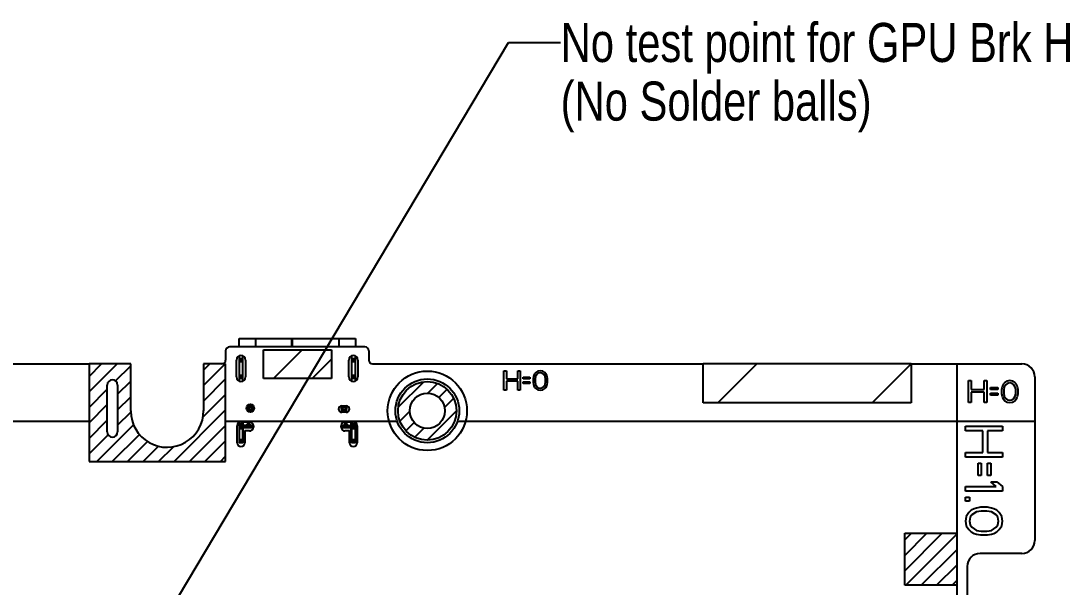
# Model space of a CAD drawing. Header units: millimetres. Extents: x 0 to 420, y 0 to 297.
# Drawn here: x 259.6 to 339.6, y 193.3 to 236.8 of the extents above; entities that cross this region are included whole.
import ezdxf

# ---------------------------------------------------------------- set-up
doc = ezdxf.new("R2010")
doc.units = ezdxf.units.MM
doc.header["$LTSCALE"] = 23.1
doc.layers.get('0').update_dxf_attribs({"linetype": 'CONTINUOUS'})
doc.layers.add('ASSEM_MEM', color=7, linetype='CONTINUOUS')
doc.layers.add('DETAIL', color=7, linetype='CONTINUOUS')
doc.styles.get("Standard").update_dxf_attribs({"font": 'txt', "width": 0.8})
doc.dimstyles.get("Standard").update_dxf_attribs({"dimtxt": 3, "dimasz": 2.1, "dimexe": 2, "dimexo": 1, "dimtad": 1, "dimzin": 0, "dimdsep": 46, "dimtxsty": 'STANDARD', "dimblk": '_FILLED', "dimblk1": '_FILLED', "dimblk2": '_FILLED', "dimcen": 0.09, "dimazin": 0, "dimtol": 1, "dimtp": 0.01, "dimtm": 0.01, "dimtfac": 1, "dimtofl": 0, "dimtmove": 0, "dimatfit": 3, "dimldrblk": '_FILLED', "dimfxl": 1, "dimtolj": 1, "dimtzin": 0, "dimarcsym": 0})

# ---------------------------------------------------------------- blocks, each defined once
blk = doc.blocks.new('_FILLED')
at = {"color": 0, "linetype": 'BYBLOCK'}
blk.add_solid([(0, 0), (-1, 0.167), (-1, -0.167)], dxfattribs=at)

msp = doc.modelspace()

# ---------------------------------------------------------------- linework, layer by layer
at = {"layer": 'ASSEM_MEM', "color": 7, "linetype": 'CONTINUOUS'}
for p, q in [((276.342, 211.746), (276.342, 212.396)), ((276.342, 212.396), (285.282, 212.396)), ((280.412, 211.746), (280.412, 212.396)), ((280.412, 212.196), (280.432, 212.196)), ((280.412, 212.146), (280.432, 212.146)), ((280.432, 212.396), (280.432, 211.746)), ((285.282, 212.396), (285.282, 211.746)), ((275.312, 211.446), (275.312, 210.746)), ((286.012, 211.746), (275.612, 211.746)), ((280.432, 211.971), (280.412, 211.971)), ((286.312, 211.446), (286.312, 210.746)), ((276.142, 209.446), (276.142, 210.746)), ((276.342, 211.053), (276.342, 209.14)), ((276.342, 210.846), (276.642, 210.846)), ((276.642, 209.14), (276.642, 211.053)), ((276.842, 210.746), (276.842, 209.446)), ((284.782, 209.446), (284.782, 210.746)), ((284.982, 211.053), (284.982, 209.14)), ((284.982, 210.846), (285.282, 210.846)), ((285.282, 209.14), (285.282, 211.053)), ((285.482, 210.746), (285.482, 209.446)), ((258.362, 210.446), (264.812, 210.446)), ((286.612, 210.446), (312.012, 210.446)), ((328.012, 210.446), (336.512, 210.446)), ((276.642, 209.346), (276.342, 209.346)), ((285.282, 209.346), (284.982, 209.346)), ((337.512, 209.446), (337.512, 196.896)), ((273.612, 206.866), (273.612, 206.846)), ((277.062, 207.306), (277.361, 207.306)), ((277.305, 206.771), (277.118, 206.771)), ((284.718, 206.771), (284.105, 206.771)), ((284.225, 207.171), (284.599, 207.171)), ((284.237, 207.231), (284.587, 207.231)), ((284.587, 206.731), (284.237, 206.731)), ((276.342, 205.95), (276.342, 204.396)), ((276.492, 205.996), (277.142, 205.996)), ((276.642, 204.396), (276.642, 205.996)), ((276.662, 204.466), (276.662, 205.996)), ((276.662, 205.971), (276.709, 205.971)), ((277.437, 205.721), (276.662, 205.721)), ((276.709, 205.971), (276.709, 205.996)), ((276.862, 205.571), (276.862, 205.721)), ((276.902, 205.731), (276.902, 205.721)), ((276.987, 205.731), (276.902, 205.731)), ((276.912, 205.731), (276.912, 205.721)), ((276.987, 205.931), (276.987, 205.731)), ((277.147, 205.931), (276.987, 205.931)), ((277.147, 205.731), (277.147, 205.931)), ((277.252, 205.731), (277.147, 205.731)), ((277.212, 205.571), (277.212, 205.721)), ((277.242, 205.571), (277.242, 205.731)), ((277.252, 205.721), (277.252, 205.731)), ((284.187, 205.721), (284.962, 205.721)), ((284.372, 205.731), (284.372, 205.721)), ((284.477, 205.731), (284.372, 205.731)), ((284.382, 205.571), (284.382, 205.731)), ((284.412, 205.571), (284.412, 205.721)), ((284.477, 205.931), (284.477, 205.731)), ((284.637, 205.931), (284.477, 205.931)), ((284.482, 205.996), (285.132, 205.996)), ((284.637, 205.731), (284.637, 205.931)), ((284.722, 205.731), (284.637, 205.731)), ((284.712, 205.721), (284.712, 205.731)), ((284.722, 205.721), (284.722, 205.731)), ((284.762, 205.571), (284.762, 205.721)), ((284.914, 205.996), (284.914, 205.971)), ((284.962, 205.971), (284.914, 205.971)), ((284.962, 204.466), (284.962, 205.996)), ((284.982, 205.996), (284.982, 204.396)), ((285.282, 204.396), (285.282, 205.95)), ((276.192, 204.396), (276.192, 205.696)), ((276.342, 205.696), (276.642, 205.696)), ((276.642, 205.226), (276.66, 205.226)), ((276.642, 205.216), (276.792, 205.216)), ((276.642, 205.066), (276.662, 205.066)), ((276.662, 205.571), (277.437, 205.571)), ((276.792, 205.246), (276.662, 205.246)), ((276.709, 204.466), (276.709, 205.216)), ((276.792, 205.296), (276.792, 204.396)), ((277.142, 205.296), (276.792, 205.296)), ((276.902, 205.571), (276.902, 205.561)), ((276.902, 205.561), (277.252, 205.561)), ((277.084, 205.701), (277.012, 205.701)), ((277.012, 205.591), (277.062, 205.591)), ((277.062, 205.591), (277.066, 205.701)), ((277.062, 205.591), (277.068, 205.591)), ((277.068, 205.591), (277.066, 205.701)), ((277.068, 205.591), (277.084, 205.591)), ((277.164, 205.705), (277.164, 205.587)), ((277.222, 205.571), (277.222, 205.561)), ((277.252, 205.561), (277.252, 205.571)), ((277.442, 205.696), (277.442, 205.596)), ((284.182, 205.596), (284.182, 205.696)), ((284.187, 205.571), (284.962, 205.571)), ((284.372, 205.571), (284.372, 205.561)), ((284.372, 205.561), (284.722, 205.561)), ((284.402, 205.561), (284.402, 205.571)), ((284.46, 205.587), (284.46, 205.705)), ((284.832, 205.296), (284.482, 205.296)), ((284.555, 205.701), (284.54, 205.701)), ((284.54, 205.591), (284.612, 205.591)), ((284.562, 205.701), (284.555, 205.701)), ((284.558, 205.591), (284.555, 205.701)), ((284.562, 205.701), (284.558, 205.591)), ((284.612, 205.701), (284.562, 205.701)), ((284.722, 205.561), (284.722, 205.571)), ((284.832, 204.396), (284.832, 205.296)), ((284.962, 205.246), (284.832, 205.246)), ((284.982, 205.216), (284.832, 205.216)), ((284.914, 204.466), (284.914, 205.216)), ((284.982, 205.066), (284.962, 205.066)), ((284.963, 205.226), (284.982, 205.226)), ((284.982, 205.696), (285.282, 205.696)), ((285.432, 205.696), (285.432, 204.396)), ((276.642, 204.396), (276.342, 204.396)), ((276.642, 204.466), (276.792, 204.466)), ((284.832, 204.466), (284.982, 204.466)), ((285.282, 204.396), (284.982, 204.396)), ((336.512, 195.896), (333.312, 195.896)), ((332.312, 194.896), (332.312, 188.296))]:
    msp.add_line(p, q, dxfattribs=at)
at = {"layer": 'ASSEM_MEM', "color": 9, "linetype": 'CONTINUOUS'}
for p, q in [((277.597, 212.396), (277.597, 211.746)), ((284.027, 211.746), (284.027, 212.396)), ((276.642, 210.83), (276.342, 210.83)), ((276.342, 210.738), (276.642, 210.738)), ((276.642, 210.603), (276.342, 210.603)), ((285.282, 210.83), (284.982, 210.83)), ((284.982, 210.738), (285.282, 210.738)), ((285.282, 210.603), (284.982, 210.603)), ((276.342, 209.589), (276.642, 209.589)), ((276.642, 209.455), (276.342, 209.455)), ((276.342, 209.362), (276.642, 209.362)), ((284.982, 209.589), (285.282, 209.589)), ((285.282, 209.455), (284.982, 209.455)), ((284.982, 209.362), (285.282, 209.362)), ((276.342, 205.846), (276.642, 205.846)), ((276.762, 205.721), (276.762, 205.571)), ((276.987, 205.771), (277.147, 205.771)), ((277.24, 205.571), (277.24, 205.721)), ((277.312, 205.721), (277.312, 205.571)), ((277.392, 205.571), (277.392, 205.721)), ((284.232, 205.721), (284.232, 205.571)), ((284.312, 205.571), (284.312, 205.721)), ((284.383, 205.721), (284.383, 205.571)), ((284.477, 205.771), (284.637, 205.771)), ((284.862, 205.571), (284.862, 205.721)), ((284.982, 205.846), (285.282, 205.846)), ((276.642, 205.68), (276.342, 205.68)), ((276.342, 205.588), (276.642, 205.588)), ((276.642, 205.453), (276.342, 205.453)), ((277.012, 205.701), (277.012, 205.591)), ((277.084, 205.591), (277.084, 205.701)), ((284.54, 205.701), (284.54, 205.591)), ((284.612, 205.591), (284.612, 205.701)), ((285.282, 205.68), (284.982, 205.68)), ((284.982, 205.588), (285.282, 205.588)), ((285.282, 205.453), (284.982, 205.453)), ((276.342, 204.639), (276.642, 204.639)), ((276.642, 204.505), (276.342, 204.505)), ((276.342, 204.412), (276.642, 204.412)), ((284.982, 204.639), (285.282, 204.639)), ((285.282, 204.505), (284.982, 204.505)), ((284.982, 204.412), (285.282, 204.412))]:
    msp.add_line(p, q, dxfattribs=at)
at = {"layer": 'ASSEM_MEM', "color": 4, "linetype": 'CONTINUOUS'}
for p, q in [((278.222, 209.326), (278.222, 211.536)), ((278.222, 211.536), (283.442, 211.536)), ((283.442, 211.536), (283.442, 209.326)), ((264.812, 210.446), (264.812, 202.946)), ((268.012, 210.446), (264.812, 210.446)), ((268.012, 206.826), (268.012, 210.446)), ((273.612, 210.446), (273.612, 206.866)), ((275.312, 210.446), (273.612, 210.446)), ((275.312, 202.946), (275.312, 210.446)), ((296.703, 208.425), (296.703, 209.915)), ((296.703, 209.915), (296.889, 209.915)), ((296.889, 209.915), (296.889, 209.313)), ((297.759, 209.313), (297.759, 209.915)), ((297.759, 209.915), (297.945, 209.915)), ((297.945, 209.915), (297.945, 208.425)), ((299.155, 209.789), (299.062, 209.693)), ((299.311, 209.884), (299.155, 209.789)), ((299.342, 209.725), (299.249, 209.662)), ((299.497, 209.915), (299.311, 209.884)), ((299.497, 209.757), (299.342, 209.725)), ((299.683, 209.884), (299.497, 209.915)), ((299.652, 209.725), (299.497, 209.757)), ((299.745, 209.662), (299.652, 209.725)), ((299.838, 209.789), (299.683, 209.884)), ((299.932, 209.693), (299.838, 209.789)), ((312.012, 207.446), (312.012, 210.446)), ((328.012, 210.446), (312.012, 210.446)), ((328.012, 210.446), (328.012, 207.446)), ((331.512, 210.446), (331.512, 126.446)), ((283.442, 209.326), (278.222, 209.326)), ((296.889, 209.313), (297.759, 209.313)), ((296.889, 209.123), (296.889, 208.425)), ((297.759, 209.123), (296.889, 209.123)), ((297.759, 208.425), (297.759, 209.123)), ((298.193, 209.313), (298.193, 209.44)), ((298.193, 209.44), (298.69, 209.44)), ((298.69, 209.313), (298.193, 209.313)), ((298.193, 208.933), (298.193, 209.059)), ((298.193, 209.059), (298.69, 209.059)), ((298.69, 208.933), (298.193, 208.933)), ((298.69, 209.44), (298.69, 209.313)), ((298.69, 209.059), (298.69, 208.933)), ((298.969, 209.471), (298.938, 209.313)), ((298.938, 209.313), (298.938, 209.028)), ((298.938, 209.028), (298.969, 208.869)), ((299, 209.567), (298.969, 209.471)), ((299.062, 209.693), (299, 209.567)), ((299.124, 209.471), (299.093, 209.281)), ((299.093, 209.281), (299.093, 209.059)), ((299.093, 209.059), (299.124, 208.869)), ((299.249, 209.662), (299.124, 209.471)), ((299.869, 209.471), (299.745, 209.662)), ((299.9, 209.281), (299.869, 209.471)), ((299.869, 208.869), (299.9, 209.059)), ((299.9, 209.059), (299.9, 209.281)), ((299.994, 209.567), (299.932, 209.693)), ((300.025, 209.471), (299.994, 209.567)), ((300.056, 209.313), (300.025, 209.471)), ((300.025, 208.869), (300.056, 209.028)), ((300.056, 209.028), (300.056, 209.313)), ((332.418, 209.166), (332.629, 209.166)), ((332.418, 207.476), (332.418, 209.166)), ((332.629, 209.166), (332.629, 208.483)), ((333.615, 209.166), (333.827, 209.166)), ((333.615, 208.483), (333.615, 209.166)), ((333.827, 209.166), (333.827, 207.476)), ((335.094, 208.914), (335.024, 208.771)), ((335.2, 209.022), (335.094, 208.914)), ((335.376, 209.13), (335.2, 209.022)), ((335.411, 208.95), (335.305, 208.878)), ((335.587, 209.166), (335.376, 209.13)), ((335.587, 208.986), (335.411, 208.95)), ((335.798, 209.13), (335.587, 209.166)), ((335.763, 208.95), (335.587, 208.986)), ((335.869, 208.878), (335.763, 208.95)), ((335.974, 209.022), (335.798, 209.13)), ((336.08, 208.914), (335.974, 209.022)), ((336.15, 208.771), (336.08, 208.914)), ((266.212, 205.226), (266.212, 208.826)), ((267.012, 208.826), (267.012, 205.226)), ((296.889, 208.425), (296.703, 208.425)), ((297.945, 208.425), (297.759, 208.425)), ((298.969, 208.869), (299, 208.774)), ((299, 208.774), (299.062, 208.647)), ((299.062, 208.647), (299.155, 208.552)), ((299.124, 208.869), (299.249, 208.679)), ((299.155, 208.552), (299.311, 208.457)), ((299.249, 208.679), (299.342, 208.616)), ((299.311, 208.457), (299.497, 208.425)), ((299.342, 208.616), (299.497, 208.584)), ((299.497, 208.584), (299.652, 208.616)), ((299.497, 208.425), (299.683, 208.457)), ((299.652, 208.616), (299.745, 208.679)), ((299.683, 208.457), (299.838, 208.552)), ((299.745, 208.679), (299.869, 208.869)), ((299.838, 208.552), (299.932, 208.647)), ((299.932, 208.647), (299.994, 208.774)), ((299.994, 208.774), (300.025, 208.869)), ((332.629, 208.483), (333.615, 208.483)), ((333.615, 208.267), (332.629, 208.267)), ((332.629, 208.267), (332.629, 207.476)), ((333.615, 207.476), (333.615, 208.267)), ((334.108, 208.627), (334.672, 208.627)), ((334.108, 208.483), (334.108, 208.627)), ((334.672, 208.483), (334.108, 208.483)), ((334.108, 208.195), (334.672, 208.195)), ((334.108, 208.051), (334.108, 208.195)), ((334.672, 208.627), (334.672, 208.483)), ((334.672, 208.195), (334.672, 208.051)), ((334.988, 208.663), (334.953, 208.483)), ((334.953, 208.483), (334.953, 208.159)), ((334.953, 208.159), (334.988, 207.979)), ((335.024, 208.771), (334.988, 208.663)), ((335.164, 208.663), (335.129, 208.447)), ((335.129, 208.447), (335.129, 208.195)), ((335.129, 208.195), (335.164, 207.979)), ((335.305, 208.878), (335.164, 208.663)), ((336.009, 208.663), (335.869, 208.878)), ((336.045, 208.447), (336.009, 208.663)), ((336.009, 207.979), (336.045, 208.195)), ((336.045, 208.195), (336.045, 208.447)), ((336.185, 208.663), (336.15, 208.771)), ((336.221, 208.483), (336.185, 208.663)), ((336.185, 207.979), (336.221, 208.159)), ((336.221, 208.159), (336.221, 208.483)), ((328.012, 207.446), (312.012, 207.446)), ((332.629, 207.476), (332.418, 207.476)), ((333.827, 207.476), (333.615, 207.476)), ((334.672, 208.051), (334.108, 208.051)), ((334.988, 207.979), (335.024, 207.872)), ((335.024, 207.872), (335.094, 207.728)), ((335.094, 207.728), (335.2, 207.62)), ((335.164, 207.979), (335.305, 207.764)), ((335.2, 207.62), (335.376, 207.512)), ((335.305, 207.764), (335.411, 207.692)), ((335.376, 207.512), (335.587, 207.476)), ((335.411, 207.692), (335.587, 207.656)), ((335.587, 207.656), (335.763, 207.692)), ((335.587, 207.476), (335.798, 207.512)), ((335.763, 207.692), (335.869, 207.764)), ((335.798, 207.512), (335.974, 207.62)), ((335.869, 207.764), (336.009, 207.979)), ((335.974, 207.62), (336.08, 207.728)), ((336.08, 207.728), (336.15, 207.872)), ((336.15, 207.872), (336.185, 207.979)), ((219.462, 206.046), (264.812, 206.046)), ((275.313, 206.046), (288.443, 206.046)), ((293.18, 206.046), (337.512, 206.046)), ((264.812, 202.946), (275.312, 202.946)), ((327.512, 197.446), (331.512, 197.446)), ((327.512, 193.446), (327.512, 197.446)), ((331.512, 193.446), (327.512, 193.446))]:
    msp.add_line(p, q, dxfattribs=at)
at = {"layer": 'ASSEM_MEM', "color": 2, "linetype": 'CONTINUOUS'}
for p, q in [((278.982, 209.326), (281.192, 211.536)), ((281.951, 209.326), (283.442, 210.816)), ((264.812, 209.483), (265.775, 210.446)), ((264.812, 208.295), (266.963, 210.446)), ((266.851, 209.146), (268.012, 210.307)), ((273.612, 209.967), (274.091, 210.446)), ((273.612, 208.779), (275.279, 210.446)), ((313.132, 207.446), (316.132, 210.446)), ((325.012, 207.446), (328.012, 210.446)), ((267.012, 208.119), (268.012, 209.119)), ((273.612, 207.591), (275.312, 209.291)), ((288.578, 207.114), (290.544, 209.08)), ((290.847, 208.196), (291.604, 208.952)), ((264.812, 207.107), (266.212, 208.507)), ((291.701, 207.862), (292.339, 208.499)), ((264.812, 205.919), (266.212, 207.319)), ((267.012, 206.931), (268.012, 207.931)), ((273.569, 206.361), (275.312, 208.103)), ((292.136, 207.108), (292.843, 207.815)), ((267.012, 205.743), (268.014, 206.745)), ((271.343, 202.946), (275.312, 206.915)), ((288.706, 206.054), (289.462, 206.81)), ((290.812, 204.596), (293.062, 206.846)), ((264.812, 204.731), (266.212, 206.131)), ((265.403, 202.946), (268.227, 205.77)), ((272.531, 202.946), (275.312, 205.727)), ((289.159, 205.319), (289.796, 205.957)), ((264.812, 203.543), (266.277, 205.008)), ((266.591, 202.946), (268.678, 205.033)), ((289.843, 204.815), (290.55, 205.522)), ((267.779, 202.946), (269.313, 204.481)), ((268.967, 202.946), (270.147, 204.126)), ((273.719, 202.946), (275.312, 204.539)), ((270.155, 202.946), (271.297, 204.088)), ((274.906, 202.946), (275.312, 203.351)), ((327.512, 196.935), (328.023, 197.446)), ((327.512, 195.747), (329.211, 197.446)), ((327.512, 194.559), (330.399, 197.446)), ((327.587, 193.446), (331.512, 197.371)), ((328.775, 193.446), (331.512, 196.183)), ((329.962, 193.446), (331.512, 194.995)), ((331.15, 193.446), (331.512, 193.808))]:
    msp.add_line(p, q, dxfattribs=at)
at = {"layer": 'ASSEM_MEM', "color": 40, "linetype": 'CONTINUOUS'}
for p, q in [((332.183, 205.654), (335.023, 205.654)), ((332.183, 205.299), (332.183, 205.654)), ((333.513, 205.299), (332.183, 205.299)), ((333.513, 203.642), (333.513, 205.299)), ((335.023, 205.299), (333.875, 205.299)), ((333.875, 205.299), (333.875, 203.642)), ((335.023, 205.654), (335.023, 205.299)), ((332.183, 203.642), (333.513, 203.642)), ((332.183, 203.287), (332.183, 203.642)), ((333.875, 203.642), (335.023, 203.642)), ((335.023, 203.642), (335.023, 203.287)), ((335.023, 203.287), (332.183, 203.287)), ((333.15, 202.814), (333.392, 202.814)), ((333.15, 201.867), (333.15, 202.814)), ((333.392, 202.814), (333.392, 201.867)), ((333.875, 202.814), (334.117, 202.814)), ((333.875, 201.867), (333.875, 202.814)), ((334.117, 202.814), (334.117, 201.867)), ((333.392, 201.867), (333.15, 201.867)), ((334.117, 201.867), (333.875, 201.867)), ((332.183, 201.039), (334.54, 201.039)), ((332.183, 200.684), (332.183, 201.039)), ((334.117, 201.394), (334.6, 201.394)), ((334.54, 201.039), (334.117, 201.394)), ((334.6, 201.394), (335.023, 201.039)), ((335.023, 201.039), (335.023, 200.684)), ((335.023, 200.684), (332.183, 200.684)), ((332.183, 200.21), (332.485, 200.21)), ((332.183, 199.915), (332.183, 200.21)), ((332.485, 200.21), (332.485, 199.915)), ((332.485, 199.915), (332.183, 199.915)), ((332.848, 199.323), (332.606, 199.205)), ((333.029, 199.382), (332.848, 199.323)), ((333.331, 199.441), (333.029, 199.382)), ((333.875, 199.441), (333.331, 199.441)), ((334.177, 199.382), (333.875, 199.441)), ((334.359, 199.323), (334.177, 199.382)), ((334.6, 199.205), (334.359, 199.323)), ((332.244, 198.731), (332.183, 198.376)), ((332.425, 199.027), (332.244, 198.731)), ((332.606, 199.205), (332.425, 199.027)), ((332.546, 198.672), (332.485, 198.376)), ((332.667, 198.85), (332.546, 198.672)), ((333.029, 199.086), (332.667, 198.85)), ((333.392, 199.145), (333.029, 199.086)), ((333.815, 199.145), (333.392, 199.145)), ((334.177, 199.086), (333.815, 199.145)), ((334.54, 198.85), (334.177, 199.086)), ((334.661, 198.672), (334.54, 198.85)), ((334.781, 199.027), (334.6, 199.205)), ((334.721, 198.376), (334.661, 198.672)), ((334.963, 198.731), (334.781, 199.027)), ((335.023, 198.376), (334.963, 198.731)), ((332.183, 198.376), (332.244, 198.021)), ((332.244, 198.021), (332.425, 197.725)), ((332.425, 197.725), (332.606, 197.548)), ((332.485, 198.376), (332.546, 198.08)), ((332.546, 198.08), (332.667, 197.903)), ((332.667, 197.903), (333.029, 197.666)), ((334.177, 197.666), (334.54, 197.903)), ((334.54, 197.903), (334.661, 198.08)), ((334.6, 197.548), (334.781, 197.725)), ((334.661, 198.08), (334.721, 198.376)), ((334.781, 197.725), (334.963, 198.021)), ((334.963, 198.021), (335.023, 198.376)), ((332.606, 197.548), (332.848, 197.43)), ((332.848, 197.43), (333.029, 197.37)), ((333.029, 197.666), (333.392, 197.607)), ((333.029, 197.37), (333.331, 197.311)), ((333.331, 197.311), (333.875, 197.311)), ((333.392, 197.607), (333.815, 197.607)), ((333.815, 197.607), (334.177, 197.666)), ((333.875, 197.311), (334.177, 197.37)), ((334.177, 197.37), (334.359, 197.43)), ((334.359, 197.43), (334.6, 197.548))]:
    msp.add_line(p, q, dxfattribs=at)
at = {"layer": 'ASSEM_MEM', "color": 4, "linetype": 'CONTINUOUS'}
for radius in [3.05, 2.45, 2.25, 1.35]:
    msp.add_circle((290.812, 206.846), radius, dxfattribs=at)
at = {"layer": 'ASSEM_MEM', "color": 7, "linetype": 'CONTINUOUS'}
for centre, radius in [((277.212, 207.046), 0.3), ((277.212, 207.046), 0.225), ((277.212, 207.046), 0.208), ((277.212, 207.046), 0.105), ((284.412, 207.046), 0.105)]:
    msp.add_circle(centre, radius, dxfattribs=at)
for centre, radius, start, end in [((275.612, 211.446), 0.3, 90, 180), ((286.012, 211.446), 0.3, 0, 90), ((275.012, 210.746), 0.3, 270, 360), ((276.492, 210.746), 0.35, 0, 180), ((285.132, 210.746), 0.35, 0, 180), ((286.612, 210.746), 0.3, 180, 270), ((336.512, 209.446), 1, 0, 90), ((276.492, 209.446), 0.35, 180, 360), ((285.132, 209.446), 0.35, 180, 360), ((270.812, 206.846), 2.8, 180, 180.40925), ((284.237, 206.981), 0.25, 90, 270), ((284.412, 207.046), 0.225, 146.25464, 33.74547), ((284.412, 207.046), 0.208, 143.13416, 36.86578), ((284.587, 206.981), 0.25, 270, 90), ((276.492, 205.696), 0.3, 90, 180), ((276.922, 205.971), 0.3, 201.71762, 203.07392), ((276.462, 205.775), 0.2, 0, 23.07392), ((277.142, 205.696), 0.3, 0, 90), ((284.482, 205.696), 0.3, 90, 180), ((285.162, 205.775), 0.2, 156.92608, 180), ((284.702, 205.971), 0.3, 336.92608, 338.96053), ((285.132, 205.696), 0.3, 0, 90), ((277.142, 205.596), 0.3, 270, 360), ((284.482, 205.596), 0.3, 180, 270), ((276.492, 204.396), 0.3, 180, 360), ((285.132, 204.396), 0.3, 180, 360), ((336.512, 196.896), 1, 270, 360), ((333.312, 194.896), 1, 90, 180)]:
    msp.add_arc(centre, radius, start, end, dxfattribs=at)
at = {"layer": 'ASSEM_MEM', "color": 4, "linetype": 'CONTINUOUS'}
for centre, radius, start, end in [((266.612, 208.826), 0.4, 0, 180), ((270.812, 206.846), 2.8, 180.40925, 0.40925), ((266.612, 205.226), 0.4, 180, 360)]:
    msp.add_arc(centre, radius, start, end, dxfattribs=at)
at = {"layer": 'ASSEM_MEM', "color": 7, "linetype": 'CONTINUOUS'}
for centre, major_axis, start_param, end_param in [((277.012, 205.716), (0.15, 0), 3.141593, 4.712389), ((277.062, 205.716), (0.15, 0), -0.822407, 0), ((284.562, 205.716), (0.15, 0), 3.141593, 3.964), ((284.612, 205.716), (0.15, 0), -1.570796, 0), ((277.012, 205.576), (0.15, 0), 1.570796, 3.141593), ((277.084, 205.711), (0.1, 0), -1.570796, -0.642475), ((277.084, 205.581), (0.1, 0), 0.642475, 1.570796), ((277.062, 205.576), (0.15, 0), 0, 0.822407), ((284.562, 205.576), (0.15, 0), 2.319186, 3.141593), ((284.54, 205.711), (0.1, 0), -2.499118, -1.570796), ((284.54, 205.581), (0.1, 0), 1.570796, 2.499118), ((284.612, 205.576), (0.15, 0), 0, 1.570796)]:
    msp.add_ellipse(centre, major_axis=major_axis, ratio=0.1, start_param=start_param, end_param=end_param, dxfattribs=at)

# ---------------------------------------------------------------- texts
at = {"layer": 'DETAIL', "color": 2, "linetype": 'CONTINUOUS', "insert": (301.063, 236.629), "char_height": 3, "width": 81.6, "attachment_point": 1, "line_spacing_factor": 0.9}
msp.add_mtext('No test point for GPU Brk H=0 area\\P(No Solder balls)', dxfattribs=at)

# ---------------------------------------------------------------- leaders
at = {"layer": 'DETAIL', "color": 2, "linetype": 'CONTINUOUS'}
msp.add_leader([(260.869, 174.477), (297.063, 235.129), (301.063, 235.129)], dimstyle='STANDARD', override={"dimtad": 0, "dimldrblk": 'DOT'}, dxfattribs=at)

doc.saveas('drawing.dxf')
